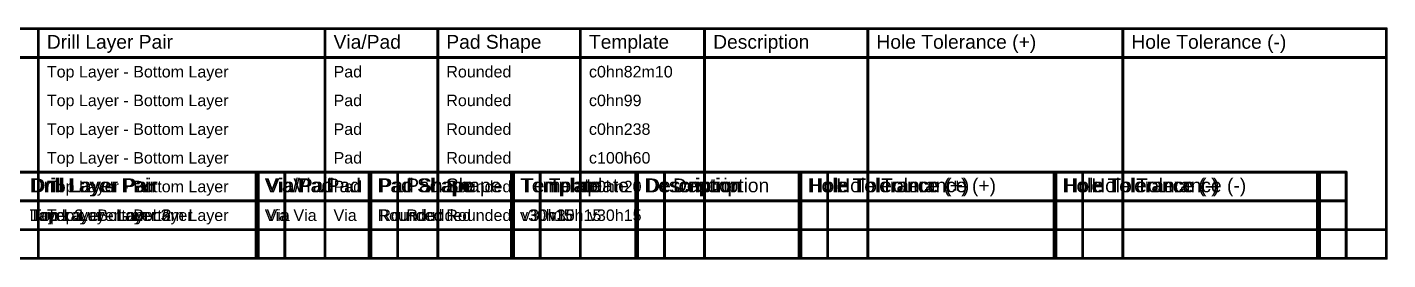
# Model space of a CAD drawing. Header units: inches. Extents: x -35 to 304, y -8 to 63.
# Drawn here: x 123.2 to 304, y -8.1 to 22.7 of the extents above; entities that cross this region are included whole.
import ezdxf

# ---------------------------------------------------------------- set-up
doc = ezdxf.new("R2010")
doc.units = ezdxf.units.IN
doc.layers.add('Drill Drawing', color=1, linetype='Continuous')
doc.styles.add('Arial', font='', dxfattribs={"height": 0.2})
doc.styles.get('Arial').set_extended_font_data('Arial')

msp = doc.modelspace()

# ---------------------------------------------------------------- linework, layer by layer
at = {"layer": 'Drill Drawing', "const_width": 0.381}
for points in [[(37.55, 22.54), (303.77, 22.54)], [(124.68, -7.94), (124.68, 22.54)], [(162.77, -7.94), (162.77, 22.54)], [(177.75, -7.94), (177.75, 22.54)], [(196.69, -7.94), (196.69, 22.54)], [(213.2, -7.94), (213.2, 22.54)], [(234.88, -7.94), (234.88, 22.54)], [(268.76, -7.94), (268.76, 22.54)], [(303.77, -7.94), (303.77, 22.54)], [(37.55, 18.73), (303.77, 18.73)], [(37.55, 3.49), (298.44, 3.49)], [(37.55, 3.49), (294.89, 3.49)], [(37.55, 3.49), (298.44, 3.49)], [(37.55, 3.49), (294.63, 3.49)], [(153.63, -7.94), (153.63, 3.49)], [(153.88, -7.94), (153.88, 3.49)], [(157.43, -7.94), (157.43, 3.49)], [(157.43, -7.94), (157.43, 3.49)], [(168.61, -7.94), (168.61, 3.49)], [(168.86, -7.94), (168.86, 3.49)], [(172.42, -7.94), (172.42, 3.49)], [(172.42, -7.94), (172.42, 3.49)], [(187.55, -7.94), (187.55, 3.49)], [(187.81, -7.94), (187.81, 3.49)], [(191.36, -7.94), (191.36, 3.49)], [(191.36, -7.94), (191.36, 3.49)], [(204.06, -7.94), (204.06, 3.49)], [(204.31, -7.94), (204.31, 3.49)], [(207.87, -7.94), (207.87, 3.49)], [(207.87, -7.94), (207.87, 3.49)], [(225.74, -7.94), (225.74, 3.49)], [(226, -7.94), (226, 3.49)], [(229.55, -7.94), (229.55, 3.49)], [(229.55, -7.94), (229.55, 3.49)], [(259.62, -7.94), (259.62, 3.49)], [(259.87, -7.94), (259.87, 3.49)], [(263.42, -7.94), (263.42, 3.49)], [(263.42, -7.94), (263.42, 3.49)], [(294.63, -7.94), (294.63, 3.49)], [(294.89, -7.94), (294.89, 3.49)], [(298.44, -7.94), (298.44, 3.49)], [(298.44, -7.94), (298.44, 3.49)], [(37.55, -0.32), (298.44, -0.32)], [(37.55, -0.32), (294.89, -0.32)], [(37.55, -0.32), (298.44, -0.32)], [(37.55, -0.32), (294.63, -0.32)], [(37.55, -4.13), (298.44, -4.13)], [(37.55, -4.13), (294.89, -4.13)], [(37.55, -4.13), (298.44, -4.13)], [(37.55, -4.13), (294.63, -4.13)], [(37.55, -4.13), (303.77, -4.13)], [(37.55, -7.94), (298.44, -7.94)], [(37.55, -7.94), (294.89, -7.94)], [(37.55, -7.94), (298.44, -7.94)], [(37.55, -7.94), (294.63, -7.94)], [(37.55, -7.94), (303.77, -7.94)]]:
    msp.add_lwpolyline(points, dxfattribs=at)
at = {"layer": 'Drill Drawing', "const_width": 0.191}
for points in [[(124.58, 22.54, 1), (124.77, 22.54, 1)], [(162.67, 22.54, 1), (162.86, 22.54, 1)], [(177.65, 22.54, 1), (177.84, 22.54, 1)], [(196.6, 22.54, 1), (196.79, 22.54, 1)], [(213.1, 22.54, 1), (213.29, 22.54, 1)], [(234.79, 22.54, 1), (234.98, 22.54, 1)], [(268.66, 22.54, 1), (268.85, 22.54, 1)], [(303.68, 22.54, 1), (303.87, 22.54, 1)], [(303.68, 22.54, 1), (303.87, 22.54, 1)], [(303.68, 18.73, 1), (303.87, 18.73, 1)], [(153.53, 3.49, 1), (153.72, 3.49, 1)], [(153.78, 3.49, 1), (153.97, 3.49, 1)], [(157.34, 3.49, 1), (157.53, 3.49, 1)], [(157.34, 3.49, 1), (157.53, 3.49, 1)], [(168.51, 3.49, 1), (168.7, 3.49, 1)], [(168.77, 3.49, 1), (168.96, 3.49, 1)], [(172.32, 3.49, 1), (172.51, 3.49, 1)], [(172.32, 3.49, 1), (172.51, 3.49, 1)], [(187.46, 3.49, 1), (187.65, 3.49, 1)], [(187.71, 3.49, 1), (187.9, 3.49, 1)], [(191.26, 3.49, 1), (191.46, 3.49, 1)], [(191.26, 3.49, 1), (191.46, 3.49, 1)], [(203.96, 3.49, 1), (204.15, 3.49, 1)], [(204.22, 3.49, 1), (204.41, 3.49, 1)], [(207.77, 3.49, 1), (207.96, 3.49, 1)], [(207.77, 3.49, 1), (207.96, 3.49, 1)], [(225.65, 3.49, 1), (225.84, 3.49, 1)], [(225.9, 3.49, 1), (226.09, 3.49, 1)], [(229.46, 3.49, 1), (229.65, 3.49, 1)], [(229.46, 3.49, 1), (229.65, 3.49, 1)], [(259.52, 3.49, 1), (259.71, 3.49, 1)], [(259.77, 3.49, 1), (259.97, 3.49, 1)], [(263.33, 3.49, 1), (263.52, 3.49, 1)], [(263.33, 3.49, 1), (263.52, 3.49, 1)], [(294.54, 3.49, 1), (294.73, 3.49, 1)], [(294.54, 3.49, 1), (294.73, 3.49, 1)], [(294.79, 3.49, 1), (294.98, 3.49, 1)], [(294.79, 3.49, 1), (294.98, 3.49, 1)], [(298.35, 3.49, 1), (298.54, 3.49, 1)], [(298.35, 3.49, 1), (298.54, 3.49, 1)], [(298.35, 3.49, 1), (298.54, 3.49, 1)], [(298.35, 3.49, 1), (298.54, 3.49, 1)], [(294.54, -0.32, 1), (294.73, -0.32, 1)], [(294.79, -0.32, 1), (294.98, -0.32, 1)], [(298.35, -0.32, 1), (298.54, -0.32, 1)], [(298.35, -0.32, 1), (298.54, -0.32, 1)], [(294.54, -4.13, 1), (294.73, -4.13, 1)], [(294.79, -4.13, 1), (294.98, -4.13, 1)], [(298.35, -4.13, 1), (298.54, -4.13, 1)], [(298.35, -4.13, 1), (298.54, -4.13, 1)], [(303.68, -4.13, 1), (303.87, -4.13, 1)], [(124.58, -7.94, 1), (124.77, -7.94, 1)], [(153.53, -7.94, 1), (153.72, -7.94, 1)], [(153.78, -7.94, 1), (153.97, -7.94, 1)], [(157.34, -7.94, 1), (157.53, -7.94, 1)], [(157.34, -7.94, 1), (157.53, -7.94, 1)], [(162.67, -7.94, 1), (162.86, -7.94, 1)], [(168.51, -7.94, 1), (168.7, -7.94, 1)], [(168.77, -7.94, 1), (168.96, -7.94, 1)], [(172.32, -7.94, 1), (172.51, -7.94, 1)], [(172.32, -7.94, 1), (172.51, -7.94, 1)], [(177.65, -7.94, 1), (177.84, -7.94, 1)], [(187.46, -7.94, 1), (187.65, -7.94, 1)], [(187.71, -7.94, 1), (187.9, -7.94, 1)], [(191.26, -7.94, 1), (191.46, -7.94, 1)], [(191.26, -7.94, 1), (191.46, -7.94, 1)], [(196.6, -7.94, 1), (196.79, -7.94, 1)], [(203.96, -7.94, 1), (204.15, -7.94, 1)], [(204.22, -7.94, 1), (204.41, -7.94, 1)], [(207.77, -7.94, 1), (207.96, -7.94, 1)], [(207.77, -7.94, 1), (207.96, -7.94, 1)], [(213.1, -7.94, 1), (213.29, -7.94, 1)], [(225.65, -7.94, 1), (225.84, -7.94, 1)], [(225.9, -7.94, 1), (226.09, -7.94, 1)], [(229.46, -7.94, 1), (229.65, -7.94, 1)], [(229.46, -7.94, 1), (229.65, -7.94, 1)], [(234.79, -7.94, 1), (234.98, -7.94, 1)], [(259.52, -7.94, 1), (259.71, -7.94, 1)], [(259.77, -7.94, 1), (259.97, -7.94, 1)], [(263.33, -7.94, 1), (263.52, -7.94, 1)], [(263.33, -7.94, 1), (263.52, -7.94, 1)], [(268.66, -7.94, 1), (268.85, -7.94, 1)], [(294.54, -7.94, 1), (294.73, -7.94, 1)], [(294.54, -7.94, 1), (294.73, -7.94, 1)], [(294.79, -7.94, 1), (294.98, -7.94, 1)], [(294.79, -7.94, 1), (294.98, -7.94, 1)], [(298.35, -7.94, 1), (298.54, -7.94, 1)], [(298.35, -7.94, 1), (298.54, -7.94, 1)], [(298.35, -7.94, 1), (298.54, -7.94, 1)], [(298.35, -7.94, 1), (298.54, -7.94, 1)], [(303.68, -7.94, 1), (303.87, -7.94, 1)], [(303.68, -7.94, 1), (303.87, -7.94, 1)]]:
    msp.add_lwpolyline(points, format="xyb", close=True, dxfattribs=at)

# ---------------------------------------------------------------- texts
at = {"layer": 'Drill Drawing', "style": 'Arial'}
for s, height, p in [('Drill Layer Pair', 1.8288, (125.82, 19.88)), ('Via/Pad', 1.829, (163.91, 19.88)), ('Pad Shape', 1.829, (178.89, 19.88)), ('Template', 1.829, (197.84, 19.88)), ('Description', 1.8288, (214.34, 19.88)), ('Hole Tolerance (+)', 1.8288, (236.03, 19.88)), ('Hole Tolerance (-)', 1.8288, (269.9, 19.88)), ('Top Layer - Bottom Layer', 1.524, (125.82, 16.07)), ('Pad', 1.524, (163.91, 16.07)), ('Rounded', 1.524, (178.89, 16.07)), ('c0hn82m10', 1.524, (197.84, 16.07)), ('Top Layer - Bottom Layer', 1.524, (125.82, 12.26)), ('Pad', 1.524, (163.91, 12.26)), ('Rounded', 1.524, (178.89, 12.26)), ('c0hn99', 1.524, (197.84, 12.26)), ('Top Layer - Bottom Layer', 1.524, (125.82, 8.45)), ('Pad', 1.524, (163.91, 8.45)), ('Rounded', 1.524, (178.89, 8.45)), ('c0hn238', 1.524, (197.84, 8.45)), ('Top Layer - Bottom Layer', 1.524, (125.82, 4.64)), ('Pad', 1.524, (163.91, 4.64)), ('Rounded', 1.524, (178.89, 4.64)), ('c100h60', 1.524, (197.84, 4.64)), ('Drill Layer Pair', 1.8288, (123.54, 0.83)), ('Drill Layer Pair', 1.8288, (123.54, 0.83)), ('Drill Layer Pair', 1.8288, (123.54, 0.83)), ('Drill Layer Pair', 1.8288, (123.79, 0.83)), ('Top Layer - Bottom Layer', 1.524, (125.82, 0.83)), ('Via/Pad', 1.829, (154.77, 0.83)), ('Via/Pad', 1.829, (155.02, 0.83)), ('Via/Pad', 1.829, (158.58, 0.83)), ('Via/Pad', 1.829, (158.58, 0.83)), ('Pad', 1.524, (163.91, 0.83)), ('Pad Shape', 1.829, (169.75, 0.83)), ('Pad Shape', 1.829, (170, 0.83)), ('Pad Shape', 1.829, (173.56, 0.83)), ('Pad Shape', 1.829, (173.56, 0.83)), ('Rounded', 1.524, (178.89, 0.83)), ('Template', 1.829, (188.69, 0.83)), ('Template', 1.829, (188.95, 0.83)), ('Template', 1.829, (192.5, 0.83)), ('Template', 1.829, (192.5, 0.83)), ('c0hn20', 1.524, (197.84, 0.83)), ('Description', 1.8288, (205.2, 0.83)), ('Description', 1.8288, (205.45, 0.83)), ('Description', 1.8288, (209.01, 0.83)), ('Description', 1.8288, (209.01, 0.83)), ('Hole Tolerance (+)', 1.8288, (226.89, 0.83)), ('Hole Tolerance (+)', 1.8288, (227.14, 0.83)), ('Hole Tolerance (+)', 1.8288, (230.69, 0.83)), ('Hole Tolerance (+)', 1.8288, (230.69, 0.83)), ('Hole Tolerance (-)', 1.8288, (260.76, 0.83)), ('Hole Tolerance (-)', 1.8288, (261.01, 0.83)), ('Hole Tolerance (-)', 1.8288, (264.57, 0.83)), ('Hole Tolerance (-)', 1.8288, (264.57, 0.83)), ('Top Layer - Layer 3', 1.524, (123.54, -2.98)), ('Layer 3 - Bottom Layer', 1.524, (123.54, -2.98)), ('Layer 2 - Bottom Layer', 1.524, (123.54, -2.98)), ('Top Layer - Layer 2', 1.524, (123.79, -2.98)), ('Top Layer - Bottom Layer', 1.524, (125.82, -2.98)), ('Via', 1.524, (154.77, -2.98)), ('Via', 1.524, (155.02, -2.98)), ('Via', 1.524, (158.58, -2.98)), ('Via', 1.524, (158.58, -2.98)), ('Via', 1.524, (163.91, -2.98)), ('Rounded', 1.524, (169.75, -2.98)), ('Rounded', 1.524, (170, -2.98)), ('Rounded', 1.524, (173.56, -2.98)), ('Rounded', 1.524, (173.56, -2.98)), ('Rounded', 1.524, (178.89, -2.98)), ('v30h15', 1.524, (188.69, -2.98)), ('v30h15', 1.524, (188.95, -2.98)), ('v30h15', 1.524, (192.5, -2.98)), ('v30h15', 1.524, (192.5, -2.98)), ('v30h15', 1.524, (197.84, -2.98))]:
    msp.add_text(s, height=height, dxfattribs=at).set_placement(p)

doc.saveas('drawing.dxf')
